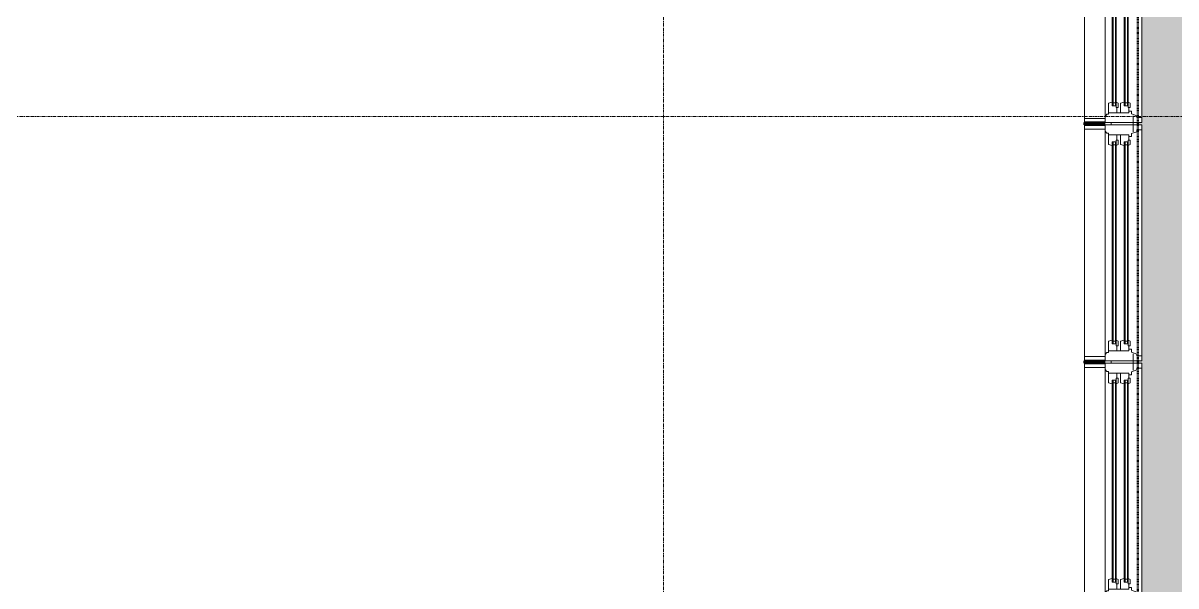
# Model space of a CAD drawing. Header units: inches. Extents: x -4235 to -464, y 9706 to 12463.
# Drawn here: x -2276.6 to -2090.7, y 10091.5 to 10182.2 of the extents above; entities that cross this region are included whole.
import ezdxf

# ---------------------------------------------------------------- set-up
doc = ezdxf.new("R2010")
doc.units = ezdxf.units.IN
doc.header["$MEASUREMENT"] = 0
doc.linetypes.add('Dash 1_16_', pattern=[0.125, 0.0625, -0.0625])
doc.linetypes.add('Grid Line 1_2_', pattern=[0.875, 0.5, -0.125, 0.125, -0.125])
for name, color, linetype, lineweight in [('A-FLOR-PATT-2', 9, 'Continuous', 9), ('A-GLAZ-1', 151, 'Continuous', 9), ('A-GLAZ-2', 151, 'Continuous', 20), ('A-WALL-5', 113, 'Continuous', 50), ('A-WALL-6', 113, 'Continuous', 9), ('C-PROP-LINE-1', 91, 'Dash 1_16_', 50), ('S-GRID-1', 1, 'Grid Line 1_2_', 9)]:
    doc.layers.add(name, color=color, linetype=linetype, lineweight=lineweight)

# ---------------------------------------------------------------- blocks, each defined once
blk = doc.blocks.new('Window-Double_Hung-Andersen-400_Series-Tilt_Wash - DOUBLE HUNG - COTTAGE - 1ST FLOOR-2889437-BACKGROUND - 1ST FLOOR')
at = {"layer": 'A-GLAZ-1'}
for p, q in [((-18.95, 4.31), (18.95, 4.31)), ((-18.95, 0.94), (-18.95, 4.31)), ((-18.32, 0.94), (-18.32, 4.31)), ((18.32, 0.94), (18.32, 4.31)), ((18.95, 4.31), (18.95, 0.94)), ((18.95, 0.94), (-18.95, 0.94)), ((-16.29, -0.31), (-15.7, -0.31)), ((-16.29, -0.69), (-15.7, -0.69)), ((-15.82, -0.69), (-15.82, -0.31)), ((-15.7, -0.19), (15.7, -0.19)), ((-15.7, -0.31), (15.7, -0.31)), ((-15.7, -0.69), (15.7, -0.69)), ((-15.7, -0.81), (15.7, -0.81)), ((16.29, -0.31), (15.7, -0.31)), ((16.29, -0.69), (15.7, -0.69)), ((15.82, -0.69), (15.82, -0.31)), ((-16.29, -2.25), (-15.7, -2.25)), ((-16.29, -2.63), (-15.7, -2.63)), ((-15.82, -2.63), (-15.82, -2.25)), ((-15.7, -2.13), (15.7, -2.13)), ((-15.7, -2.25), (15.7, -2.25)), ((-15.7, -2.63), (15.7, -2.63)), ((-15.7, -2.75), (15.7, -2.75)), ((16.29, -2.25), (15.7, -2.25)), ((16.29, -2.63), (15.7, -2.63)), ((15.82, -2.63), (15.82, -2.25))]:
    blk.add_line(p, q, dxfattribs=at)
at = {"layer": 'A-GLAZ-2'}
for p, q in [((-19.01, 0.94), (19.01, 0.94)), ((-19.01, -4.94), (-19.01, 0.94)), ((-17.67, 0.66), (-18, 0.94)), ((-17.67, 0.66), (-17.67, 0.44)), ((-17.67, 0.44), (-15.86, 0.44)), ((-17.42, -2.87), (-17.42, 0.44)), ((-15.86, 0.44), (-15.7, -0.19)), ((15.86, 0.44), (15.7, -0.19)), ((17.67, 0.44), (15.86, 0.44)), ((17.42, -2.87), (17.42, 0.44)), ((17.67, 0.66), (18, 0.94)), ((17.67, 0.66), (17.67, 0.44)), ((19.01, 0.94), (19.01, -4.94)), ((-17.42, -0.94), (-16.57, -0.94)), ((-17.42, -1.5), (-15.86, -1.5)), ((-16.57, -0.81), (-16.57, -1.16)), ((-15.7, -0.81), (-16.57, -0.81)), ((-15.86, -1.16), (-16.57, -1.16)), ((-16.29, -0.81), (-16.29, -0.19)), ((-15.7, -0.19), (-16.29, -0.19)), ((-15.86, -1.16), (-15.7, -0.81)), ((-15.86, -1.5), (-15.7, -2.13)), ((15.7, -0.19), (16.29, -0.19)), ((15.86, -1.16), (15.7, -0.81)), ((15.7, -0.81), (16.57, -0.81)), ((15.86, -1.5), (15.7, -2.13)), ((15.86, -1.16), (16.57, -1.16)), ((17.42, -1.5), (15.86, -1.5)), ((16.29, -0.81), (16.29, -0.19)), ((16.57, -0.81), (16.57, -1.16)), ((17.42, -0.94), (16.57, -0.94)), ((-19.01, -3.56), (-20.51, -3.56)), ((-17.92, -4.13), (-17.61, -3.31)), ((-17.61, -3.31), (-17.14, -3.31)), ((-17.42, -2.87), (-16.57, -2.87)), ((-17.14, -3.31), (-17.14, -2.87)), ((-16.57, -2.75), (-16.57, -3.09)), ((-15.7, -2.75), (-16.57, -2.75)), ((-15.86, -3.09), (-16.57, -3.09)), ((-16.29, -2.75), (-16.29, -2.13)), ((-15.7, -2.13), (-16.29, -2.13)), ((-15.86, -3.09), (-15.7, -2.75)), ((15.7, -2.13), (16.29, -2.13)), ((15.86, -3.09), (15.7, -2.75)), ((15.7, -2.75), (16.57, -2.75)), ((15.86, -3.09), (16.57, -3.09)), ((16.29, -2.75), (16.29, -2.13)), ((16.57, -2.75), (16.57, -3.09)), ((17.42, -2.87), (16.57, -2.87)), ((17.14, -3.31), (17.14, -2.87)), ((17.61, -3.31), (17.14, -3.31)), ((17.92, -4.13), (17.61, -3.31)), ((19.01, -3.56), (20.51, -3.56)), ((19.01, -4.94), (-19.01, -4.94)), ((-18.2, -4.13), (-17.92, -4.13)), ((-18.2, -4.94), (-18.2, -4.13)), ((18.2, -4.13), (17.92, -4.13)), ((18.2, -4.94), (18.2, -4.13))]:
    blk.add_line(p, q, dxfattribs=at)
blk = doc.blocks.new('Family - ___-2835903-BACKGROUND - 1ST FLOOR')
at = {"layer": 'C-PROP-LINE-1'}
blk.add_line((-2096.82, 10009.09), (-2096.82, 10822.49), dxfattribs=at)

msp = doc.modelspace()

# ---------------------------------------------------------------- hatches: boundary and pattern name
at = {"layer": 'A-FLOR-PATT-2'}
h = msp.add_hatch(dxfattribs=at)
h.set_pattern_fill('FP_2', color=256, style=0, pattern_type=2)
h.set_pattern_definition([(0, (0, 0), (15.36, 3.84), [1.267, -10.253, 1.267, -10.253, -61.44]), (0, (0, 0), (15.36, 3.84), [-23.04, 1.267, -21.773, 1.267, -10.253, -26.88]), (0, (0, 0), (15.36, 3.84), [-57.6, 1.267, -6.413, 1.267, -17.933]), (120, (5.76, 1.92), (-11.0055376, 11.3821502), [1.267, -10.253, 1.267, -10.253, -61.44]), (120, (5.76, 1.92), (-11.0055376, 11.3821502), [-23.04, 1.267, -21.773, 1.267, -10.253, -26.88]), (120, (5.76, 1.92), (-11.0055376, 11.3821502), [-57.6, 1.267, -6.413, 1.267, -17.933]), (240, (7.68, 9.6), (-4.3544624, -15.2221502), [1.267, -10.253, 1.267, -10.253, -61.44]), (240, (7.68, 9.6), (-4.3544624, -15.2221502), [-23.04, 1.267, -21.773, 1.267, -10.253, -26.88]), (240, (7.68, 9.6), (-4.3544624, -15.2221502), [-57.6, 1.267, -6.413, 1.267, -17.933])])
h.paths.add_polyline_path([(-1941.32, 10011.59), (-1941.32, 10819.99), (-2096.82, 10819.99), (-2096.82, 10780.21), (-2096.2, 10780.21), (-2096.2, 10742.19), (-2096.82, 10742.19), (-2096.82, 10703.41), (-2096.2, 10703.41), (-2096.2, 10665.39), (-2096.82, 10665.39), (-2096.82, 10665.01), (-2096.2, 10665.01), (-2096.2, 10626.99), (-2096.82, 10626.99), (-2096.82, 10571.43), (-2095.82, 10571.43), (-2095.82, 10542.43), (-2096.82, 10542.43), (-2096.82, 10511.41), (-2096.2, 10511.41), (-2096.2, 10473.39), (-2096.82, 10473.39), (-2096.82, 10396.21), (-2096.2, 10396.21), (-2096.2, 10358.19), (-2096.82, 10358.19), (-2096.82, 10357.81), (-2096.2, 10357.81), (-2096.2, 10319.79), (-2096.82, 10319.79), (-2096.82, 10290.15), (-2095.82, 10290.15), (-2095.82, 10261.15), (-2096.82, 10261.15), (-2096.82, 10204.21), (-2096.2, 10204.21), (-2096.2, 10166.19), (-2096.82, 10166.19), (-2096.82, 10165.81), (-2096.2, 10165.81), (-2096.2, 10127.79), (-2096.82, 10127.79), (-2096.82, 10127.41), (-2096.2, 10127.41), (-2096.2, 10089.39), (-2096.82, 10089.39), (-2096.82, 10011.59), (-1958.62, 10011.59)], flags=0)

# ---------------------------------------------------------------- linework, layer by layer
at = {"layer": 'A-WALL-5'}
for p, q in [((-2102.07, 10166.19), (-2105.45, 10166.19)), ((-2105.45, 10166.19), (-2105.45, 10165.81)), ((-2105.45, 10165.81), (-2102.07, 10165.81)), ((-2096.82, 10165.81), (-2096.82, 10166.19)), ((-2102.07, 10127.79), (-2105.45, 10127.79)), ((-2105.45, 10127.79), (-2105.45, 10127.41)), ((-2105.45, 10127.41), (-2102.07, 10127.41)), ((-2096.82, 10127.41), (-2096.82, 10127.79))]:
    msp.add_line(p, q, dxfattribs=at)
at = {"layer": 'A-WALL-6'}
for p, q in [((-2105.45, 10166.19), (-2105.45, 10166.25)), ((-2105.45, 10165.75), (-2105.45, 10165.81)), ((-2101.14, 10165.81), (-2101.14, 10166.19)), ((-2105.45, 10127.79), (-2105.45, 10127.85)), ((-2105.45, 10127.35), (-2105.45, 10127.41)), ((-2101.14, 10127.41), (-2101.14, 10127.79))]:
    msp.add_line(p, q, dxfattribs=at)
at = {"layer": 'S-GRID-1'}
for p, q in [((-2173.32, 9836.18), (-2173.32, 12413.74)), ((-464.45, 10167.19), (-4185.7, 10167.19))]:
    msp.add_line(p, q, dxfattribs=at)

# ---------------------------------------------------------------- block references
at = {"layer": 'A-GLAZ-1', "rotation": 89.99999999999882}
for p in [(-2101.14, 10185.2), (-2101.14, 10146.8), (-2101.14, 10108.4)]:
    msp.add_blockref('Window-Double_Hung-Andersen-400_Series-Tilt_Wash - DOUBLE HUNG - COTTAGE - 1ST FLOOR-2889437-BACKGROUND - 1ST FLOOR', p, dxfattribs=at)
at = {"layer": 'C-PROP-LINE-1'}
msp.add_blockref('Family - ___-2835903-BACKGROUND - 1ST FLOOR', (0, 0), dxfattribs=at)

doc.saveas('drawing.dxf')
